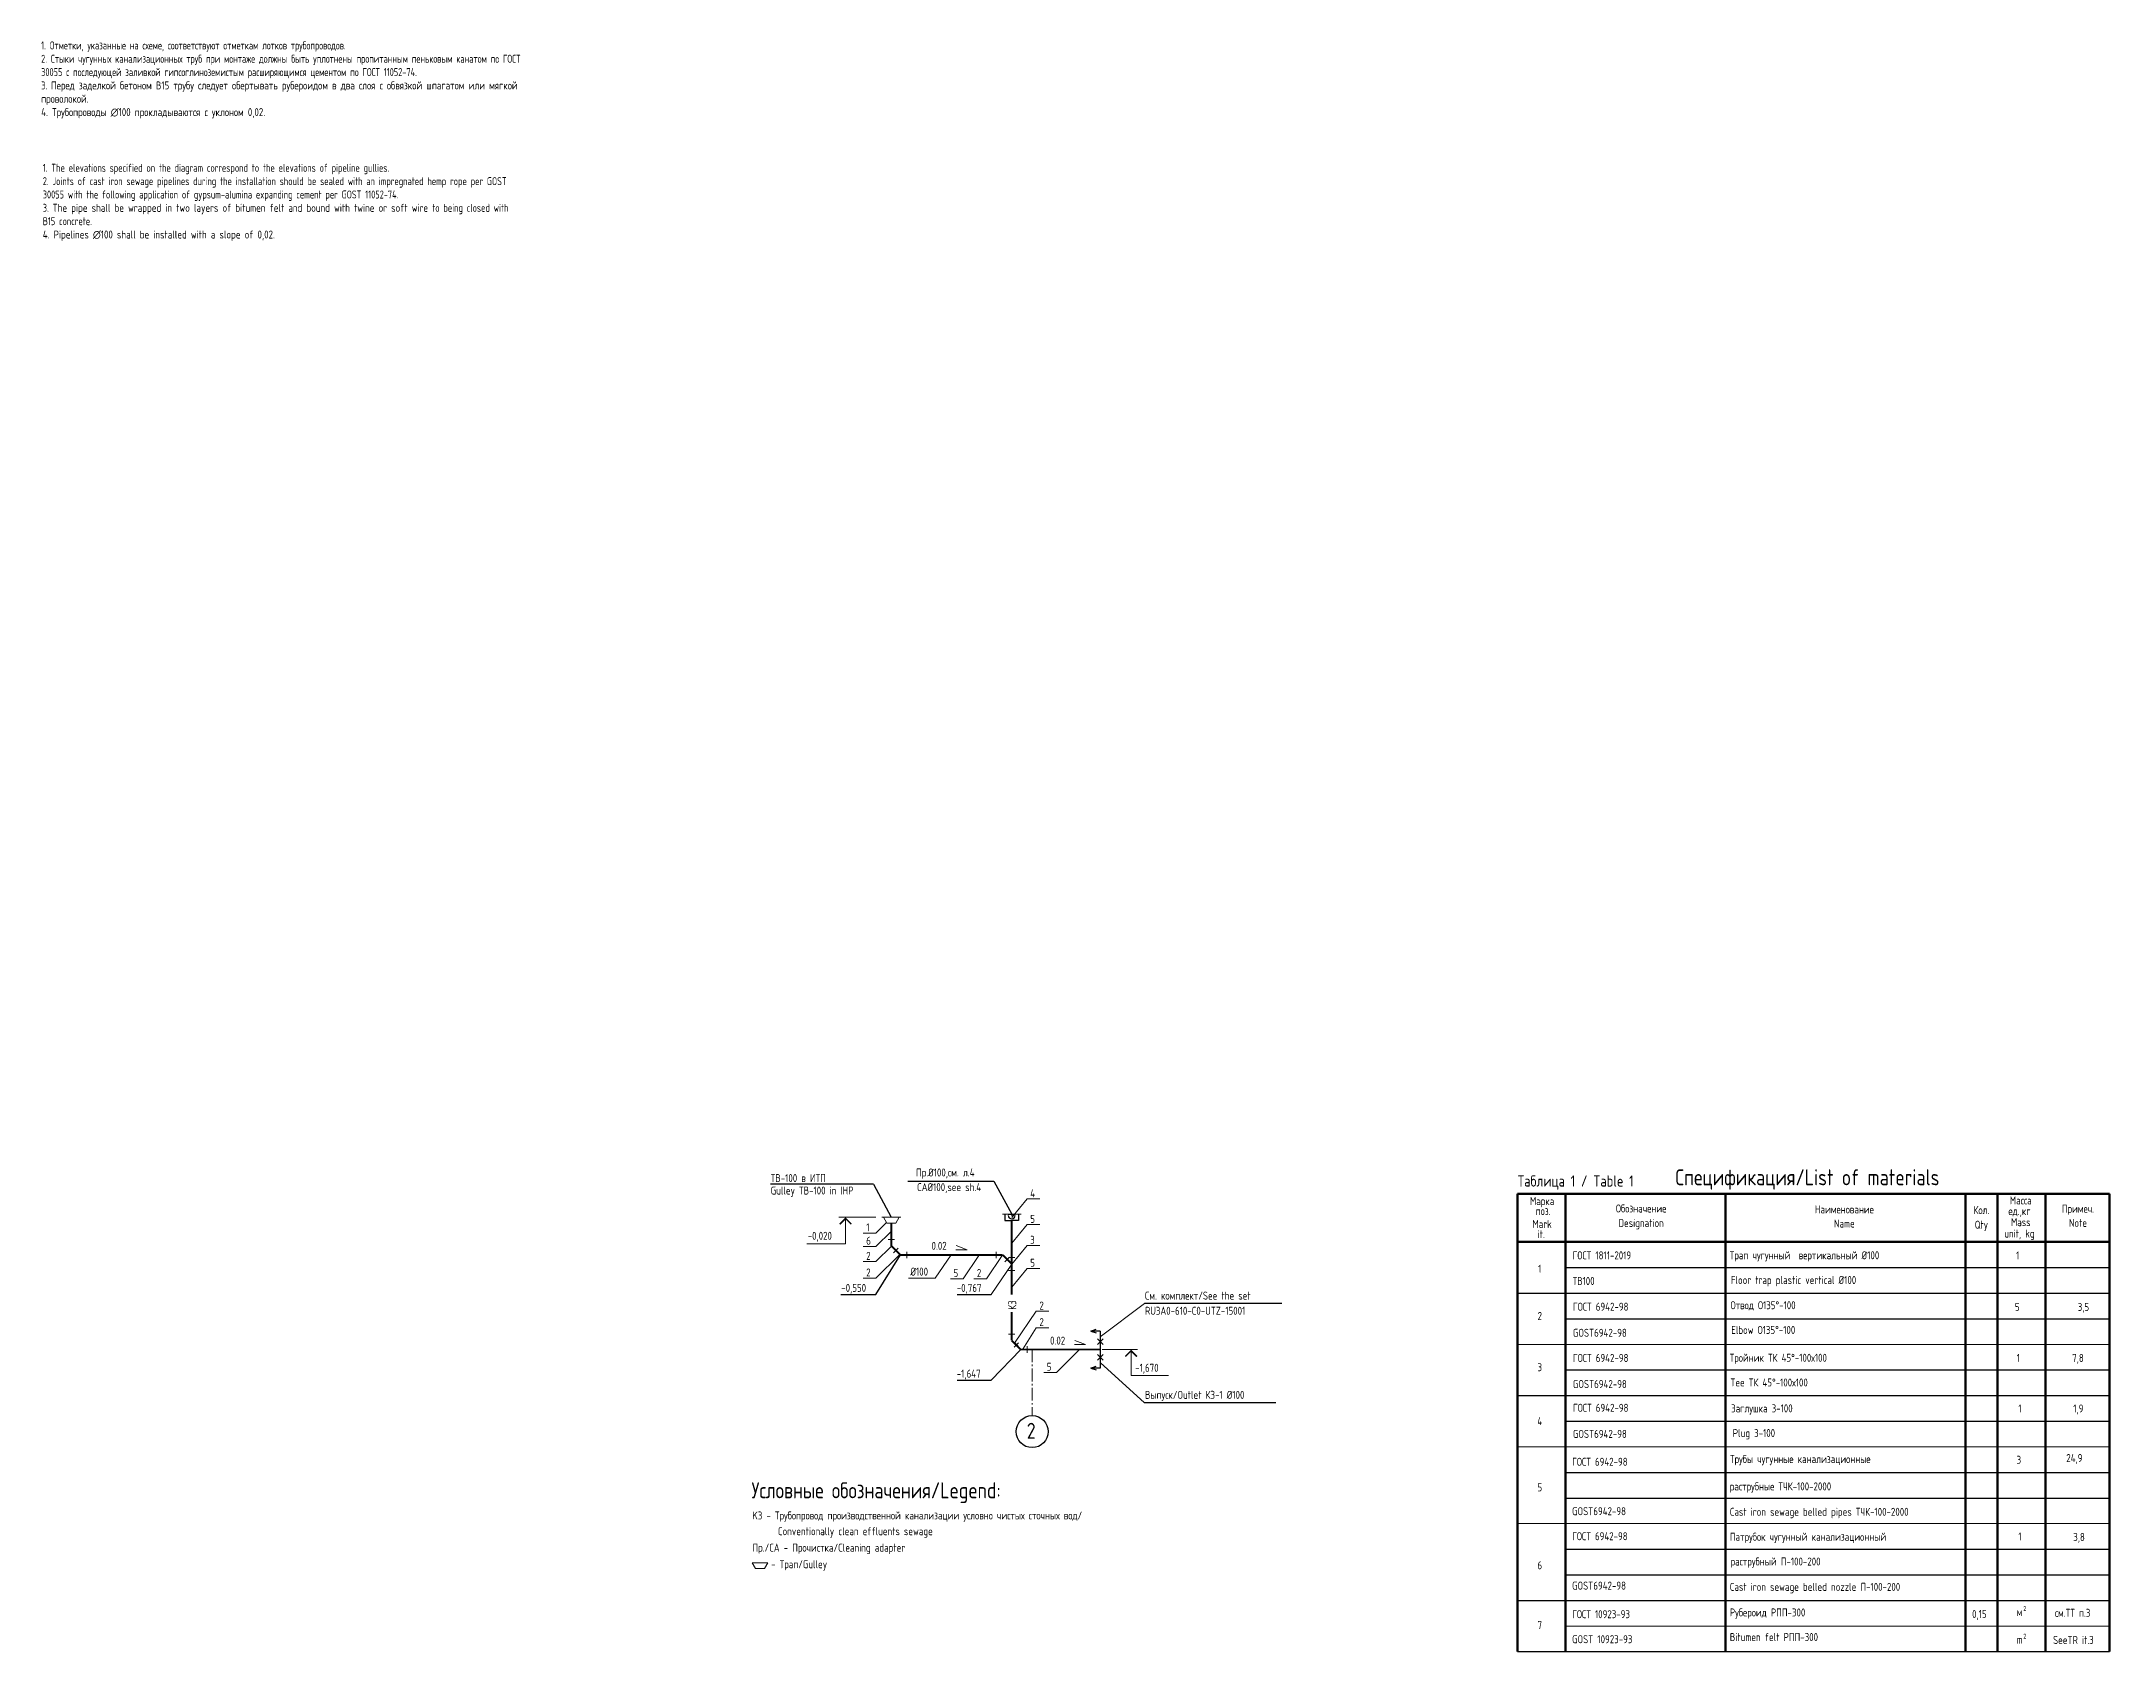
# Model space of a CAD drawing. Header units: millimetres. Extents: x 248232 to 522556, y -209783 to 12000.
# Drawn here: x 423274 to 487882, y -209783 to -159474 of the extents above; entities that cross this region are included whole.
import ezdxf
from ezdxf.enums import TextEntityAlignment as Align

# ---------------------------------------------------------------- set-up
doc = ezdxf.new("R2010")
doc.units = ezdxf.units.MM
doc.linetypes.add('GOST2.303 6', pattern=[12, 8, -1.5, 1, -1.5])
for name, color, linetype, lineweight in [('0. Translated', 6, 'Continuous', 15), ('0. В выноски', 2, 'Continuous', 20), ('028-FGTPB-UP-WSS$0$0. ГТ-20_подземное', 3, 'Continuous', 25), ('AR 025', 187, 'Continuous', 25), ('АР_025', 7, 'Continuous', 25), ('ГТ-20', 80, 'Continuous', 25)]:
    doc.layers.add(name, color=color, linetype=linetype, lineweight=lineweight)
for name, color, linetype in [('translated_layer', 20, 'Continuous'), ('ГС_ВК', 3, 'Continuous'), ('ГТ-20_В1 Т3', 150, 'Continuous'), ('ГТ-20_К1', 3, 'Continuous'), ('ГТ-20_К2', 30, 'Continuous'), ('СТ-40', 61, 'Continuous')]:
    doc.layers.add(name, color=color, linetype=linetype)
doc.styles.add('028-FGTPB-UP-WSS$0$GOST 2.304', font='CS_Gost2304.shx')
doc.styles.add('GOST 2.304', font='CS_Gost2304.shx', dxfattribs={"width": 0.9})
doc.styles.add('ГОСТ 2.304', font='cs_gost2304.shx')

msp = doc.modelspace()

# ---------------------------------------------------------------- linework, layer by layer
at = {"color": 0, "lineweight": 18, "ltscale": 25}
for p, q in [((449346, -196211), (448189, -196211)), ((457734, -198907), (456352, -199949)), ((457734, -202007), (456352, -200751)), ((457514, -200344), (456411, -200344))]:
    msp.add_line(p, q, dxfattribs=at)
at = {"color": 3, "lineweight": 18, "ltscale": 25}
for p, q in [((449727, -196906), (449927, -196906)), ((449897, -197318), (450039, -197177)), ((449897, -197318), (450039, -197177)), ((450309, -197489), (450309, -197289)), ((453104, -197290), (453104, -197490)), ((453516, -197461), (453375, -197602)), ((453516, -197461), (453375, -197602)), ((453487, -197473), (453687, -197473)), ((453687, -197873), (453487, -197873)), ((453487, -199861), (453687, -199861)), ((453658, -200273), (453799, -200132)), ((453658, -200273), (453799, -200132)), ((454070, -200444), (454070, -200244))]:
    msp.add_line(p, q, dxfattribs=at)
at = {"color": 0, "lineweight": 30}
for p, q in [((456058, -199767), (456223, -199707)), ((456352, -199767), (456058, -199767)), ((456058, -199767), (456223, -199827)), ((456261, -200190), (456444, -200007)), ((456261, -200007), (456444, -200190)), ((456352, -199767), (456352, -200344)), ((456058, -200922), (456223, -200862)), ((456352, -200922), (456058, -200922)), ((456058, -200922), (456223, -200981)), ((456261, -200499), (456444, -200681)), ((456261, -200681), (456444, -200499)), ((456352, -200344), (456352, -200922))]:
    msp.add_line(p, q, dxfattribs=at)
at = {"color": 0, "linetype": 'GOST2.303 6', "lineweight": 18, "ltscale": 50}
msp.add_line((454223, -200340), (454223, -202409), dxfattribs=at)
at = {"layer": '0. В выноски', "color": 0}
for p, q in [((448395, -196211), (448395, -197037, 15867)), ((448395, -197037, 15867), (447187, -197037, 15867)), ((457316, -200344), (457316, -201160, 15867)), ((457316, -201160, 15867), (458486, -201160, 15867))]:
    msp.add_line(p, q, dxfattribs=at)
at = {"layer": '0. В выноски', "color": 0, "ltscale": 50, "const_width": 50}
for points in [[(448213, -196429), (448395, -196247), (448578, -196429)], [(457498, -200562), (457316, -200380), (457134, -200562)]]:
    msp.add_lwpolyline(points, dxfattribs=at)
at = {"layer": 'ГС_ВК', "color": 0, "linetype": 'Continuous', "lineweight": 70}
for p, q in [((469382, -195483), (487882, -195483)), ((469382, -195483), (469382, -209783)), ((470882, -195483), (470882, -209783)), ((475882, -195483), (475882, -209783)), ((483382, -195483), (483382, -209783)), ((484382, -195483), (484382, -209783)), ((485882, -195483), (485882, -209783)), ((487882, -195483), (487882, -209783)), ((469382, -196983), (487882, -196983))]:
    msp.add_line(p, q, dxfattribs=at)
at = {"layer": 'ГС_ВК', "color": 7, "lineweight": 25, "ltscale": 300}
for p, q in [((470882, -197783), (487882, -197783)), ((469382, -198583), (487882, -198583)), ((470882, -199383), (487882, -199383)), ((470882, -200983), (487882, -200983)), ((469382, -201783), (487882, -201783)), ((470882, -202583), (487882, -202583)), ((470882, -204183), (487882, -204183)), ((470882, -204983), (487882, -204983)), ((470882, -206583), (487882, -206583)), ((470882, -207383), (487882, -207383)), ((469382, -208183), (487882, -208183)), ((469382, -209783), (487882, -209783))]:
    msp.add_line(p, q, dxfattribs=at)
at = {"layer": 'ГС_ВК', "color": 0, "linetype": 'Continuous', "lineweight": 18}
for p, q in [((469382, -200183), (487882, -200183)), ((469382, -203383), (487882, -203383)), ((469382, -205783), (487882, -205783)), ((470882, -208983), (487882, -208983))]:
    msp.add_line(p, q, dxfattribs=at)
at = {"layer": 'ГТ-20', "lineweight": -3}
for p, q in [((450336, -195081), (453030, -195081)), ((448243, -198624), (449340, -198624)), ((451885, -198626), (452939, -198626)), ((451885, -201304), (452939, -201304))]:
    msp.add_line(p, q, dxfattribs=at)
at = {"layer": 'ГТ-20', "color": 3, "lineweight": -3}
for p, q in [((453372, -196111), (453372, -196316)), ((453372, -196316), (453587, -196316)), ((453802, -196316), (453587, -196316)), ((453802, -196111), (453802, -196316))]:
    msp.add_line(p, q, dxfattribs=at)
at = {"layer": 'ГТ-20', "color": 3, "lineweight": 30}
for p, q in [((453479, -196111), (453695, -196111)), ((453586, -196111), (453586, -196176))]:
    msp.add_line(p, q, dxfattribs=at)
at = {"layer": 'ГТ-20', "color": 0, "lineweight": 20}
for p, q in [((451841, -197230), (452190, -197230)), ((452190, -197230), (451855, -197099)), ((455544, -200190), (455892, -200190)), ((455892, -200190), (455557, -200059))]:
    msp.add_line(p, q, dxfattribs=at)
at = {"layer": 'ГТ-20', "color": 3, "lineweight": 30}
msp.add_arc((453586, -196156), 108, 180, 0, dxfattribs=at)
at = {"layer": 'ГТ-20_К1', "color": 3}
for p, q in [((453030, -195081), (453586, -196111)), ((449266, -195177), (446050, -195177)), ((449269, -195181), (449825, -196211)), ((449340, -198624), (450109, -197389))]:
    msp.add_line(p, q, dxfattribs=at)
at = {"layer": 'ГТ-20_К1', "color": 0, "lineweight": 20, "ltscale": 10}
for p, q in [((454069, -195638), (453586, -196219)), ((454069, -195638), (454462, -195638)), ((449677, -196374), (449340, -196705)), ((448946, -196705), (449340, -196705)), ((449829, -196644), (449340, -197122)), ((454069, -196440), (453586, -197021)), ((454069, -196440), (454462, -196440)), ((448946, -197122), (449340, -197122)), ((448946, -197596), (449340, -197596)), ((449834, -197114), (449340, -197596)), ((450077, -197389), (449340, -198114)), ((451690, -197389), (451196, -198114)), ((452559, -197407), (452066, -198131)), ((453290, -197407), (452797, -198131)), ((454069, -197093), (453586, -197674)), ((454069, -197093), (454462, -197093)), ((448946, -198114), (449340, -198114)), ((450365, -198114), (451196, -198114)), ((451672, -198131), (452066, -198131)), ((452403, -198131), (452797, -198131)), ((454069, -197812), (453586, -198392)), ((454069, -197812), (454462, -197812)), ((453673, -200147), (454354, -199148)), ((454354, -199148), (454748, -199148)), ((453929, -200336), (454354, -199665)), ((454354, -199665), (454748, -199665)), ((455717, -200336), (454980, -201061)), ((454586, -201061), (454980, -201061))]:
    msp.add_line(p, q, dxfattribs=at)
at = {"layer": 'ГТ-20_К1', "lineweight": 20}
for p, q in [((450120, -196211), (449533, -196211)), ((449583, -196211), (449688, -196392)), ((449965, -196392), (449688, -196392)), ((450070, -196211), (449965, -196392)), ((453293, -196111), (453879, -196111))]:
    msp.add_line(p, q, dxfattribs=at)
at = {"layer": 'ГТ-20_К1', "color": 3, "lineweight": 20, "ltscale": 10}
for p, q in [((453586, -197674), (452939, -198626)), ((453870, -200344), (452939, -201304))]:
    msp.add_line(p, q, dxfattribs=at)
at = {"layer": 'ГТ-20_К1', "color": 0, "lineweight": -3}
for p, q in [((462022, -198907, -280), (457734, -198907)), ((461839, -202007, -140), (457734, -202007))]:
    msp.add_line(p, q, dxfattribs=at)
at = {"layer": 'ГТ-20_К1', "color": 0, "lineweight": 20}
for p, q in [((445477, -207004), (445582, -207185)), ((445477, -207004), (445964, -207004)), ((445582, -207185), (445859, -207185)), ((445964, -207004), (445859, -207185))]:
    msp.add_line(p, q, dxfattribs=at)
at = {"layer": 'ГТ-20_К1', "lineweight": 20, "const_width": 60}
for points in [[(449827, -196392), (449827, -196906)], [(453587, -196316), (453587, -197473)], [(449827, -196906), (449827, -197106)], [(449827, -197106), (449968, -197248)], [(449968, -197248), (450109, -197389)], [(450109, -197389), (450309, -197389)], [(450309, -197388), (453104, -197390)], [(453304, -197390), (453104, -197390)], [(453446, -197531), (453304, -197390)], [(453587, -197673), (453446, -197531)], [(453587, -197473), (453587, -197673)], [(453587, -197873), (453587, -197673)], [(453587, -197873), (453587, -198631)], [(453587, -199172), (453587, -199861)], [(453587, -199861), (453587, -200061)], [(453587, -200061), (453729, -200202)], [(453729, -200202), (453870, -200344)], [(453870, -200344), (454070, -200344)], [(454070, -200344), (456352, -200344)]]:
    msp.add_lwpolyline(points, dxfattribs=at)
at = {"layer": 'СТ-40', "color": 0}
msp.add_circle((454223, -202909), 500, dxfattribs=at)

# ---------------------------------------------------------------- texts
at = {"linetype": 'Continuous', "lineweight": 25, "style": 'GOST 2.304'}
msp.add_text('Спецификация/List of materials', height=500, dxfattribs=at).set_placement((474319, -195213))
at = {"color": 7, "linetype": 'Continuous', "lineweight": 25, "style": 'GOST 2.304'}
for s, p in [('см.ТТ п.3', (486172, -208696)), ('SeeTR it.3', (486114, -209543))]:
    msp.add_text(s, height=250, dxfattribs=at).set_placement(p)
at = {"layer": '0. Translated', "color": 0, "linetype": 'Continuous', "lineweight": 20, "style": 'GOST 2.304'}
msp.add_text('Условные обозначения/Legend:', height=500, dxfattribs=at).set_placement((445460, -204993))
at = {"layer": '0. Translated', "color": 0, "lineweight": 20, "style": 'GOST 2.304'}
for s, p in [('K3 - Трубопровод производственной канализации условно чистых сточных вод/', (445487, -205529)), ('Conventionally clean effluents sewage', (446282, -206021)), ('Пр./CA - Прочистка/Cleaning adapter', (445487, -206534)), (' - Трап/Gulley', (445943, -207052))]:
    msp.add_text(s, height=250, dxfattribs=at).set_placement(p, align=Align.MIDDLE_LEFT)
at = {"layer": '0. В выноски', "color": 0, "style": 'GOST 2.304'}
for s, p in [('-0,020', (447212, -196791, 15867)), ('-1,670', (457443, -200914, 15867))]:
    msp.add_text(s, height=250, dxfattribs=at).set_placement(p, align=Align.MIDDLE_LEFT)
at = {"layer": '0. В выноски', "color": 3, "style": 'GOST 2.304'}
for s, p in [('-0,550', (448262, -198417, 15837)), ('-0,767', (451869, -198419, 15837)), ('-1,647', (451869, -201098, 15837))]:
    msp.add_text(s, height=250, dxfattribs=at).set_placement(p, align=Align.MIDDLE_LEFT)
at = {"layer": '028-FGTPB-UP-WSS$0$0. ГТ-20_подземное', "color": 0, "lineweight": -3, "ltscale": 10, "style": '028-FGTPB-UP-WSS$0$GOST 2.304'}
for s, p in [('м', (484979, -208669)), ('m', (484979, -209534))]:
    msp.add_text(s, height=250, dxfattribs=at).set_placement(p)
at = {"layer": '028-FGTPB-UP-WSS$0$0. ГТ-20_подземное', "color": 0, "lineweight": 20, "ltscale": 10, "style": '028-FGTPB-UP-WSS$0$GOST 2.304'}
for p in [(485184, -208510), (485184, -209374)]:
    msp.add_text('2', height=150, dxfattribs=at).set_placement(p)
at = {"layer": 'AR 025', "color": 0, "linetype": 'Continuous', "style": 'GOST 2.304'}
msp.add_text('Таблица 1 / Table 1 ', height=350, dxfattribs=at).set_placement((469394, -195254))
at = {"layer": 'translated_layer', "color": 0, "style": 'ГОСТ 2.304'}
for s, p in [('Mark', (470154, -196424)), ('Designation', (473248, -196390)), ('Name', (479595, -196408)), ('Qty', (483877, -196444)), ('Mass', (485106, -196365)), ('Note', (486892, -196387)), ('it.', (470128, -196741)), ('unit, kg', (485065, -196721))]:
    msp.add_text(s, height=250, dxfattribs=at).set_placement(p, align=Align.MIDDLE_CENTER)
at = {"layer": 'АР_025', "color": 7, "linetype": 'Continuous', "lineweight": 25, "style": 'GOST 2.304'}
for s, p in [('Марка', (470154, -195707)), ('Масса', (485106, -195685)), ('поз.', (470186, -196016)), ('Обозначение', (473248, -195938)), ('Наименование', (479595, -195966)), ('Кол.', (483877, -195986)), ('ед.,кг', (485065, -196018)), ('Примеч.', (486892, -195945)), ('2', (470082, -199296)), ('3', (470082, -200897)), ('5', (470082, -204649)), ('6', (470082, -207085)), ('7', (470082, -208950))]:
    msp.add_text(s, height=250, dxfattribs=at).set_placement(p, align=Align.MIDDLE_CENTER)
at = {"layer": 'АР_025', "color": 0, "linetype": 'Continuous', "lineweight": 25, "style": 'GOST 2.304'}
for s, p in [('1', (470082, -197819)), ('4', (470082, -202581))]:
    msp.add_text(s, height=250, dxfattribs=at).set_placement(p, align=Align.MIDDLE_CENTER)
at = {"layer": 'АР_025', "color": 7, "linetype": 'Continuous', "lineweight": 25, "style": 'GOST 2.304'}
for s, p in [('ГОСТ 1811-2019', (471106, -197527)), ('1', (484962, -197529)), ('ТВ100', (471106, -198327)), ('ГОСТ 6942-98', (471117, -199131)), ('5', (484922, -199138)), ('3,5', (486885, -199138)), ('GOST6942-98', (471117, -199946)), ('ГОСТ 6942-98', (471117, -200732)), ('1', (484976, -200732)), ('7,8', (486712, -200732)), ('GOST6942-98', (471117, -201547)), ('ГОСТ 6942-98', (471117, -202290)), ('1', (485030, -202312)), ('1,9', (486746, -202312)), ('GOST6942-98', (471117, -203105)), ('ГОСТ 6942-98', (471091, -203976)), ('24,9', (486528, -203860)), ('GOST6942-98', (471091, -205520)), ('ГОСТ 6942-98', (471091, -206302)), ('1', (485030, -206311)), ('3,8', (486746, -206326)), ('GOST6942-98', (471091, -207846)), ('ГОСТ 10923-93', (471091, -208738)), ('GOST 10923-93', (471091, -209520))]:
    msp.add_text(s, height=250, dxfattribs=at).set_placement(p)
at = {"layer": 'АР_025', "color": 7, "lineweight": 25, "style": 'GOST 2.304'}
for s, p in [('Трап чугунный  вертикальный %%C100', (476017, -197525)), ('Floor trap plastic vertical %%C100 ', (476049, -198297)), ('Отвод О135%%D-100 ', (476042, -199085)), ('Elbow О135%%D-100 ', (476061, -199857)), ('Тройник ТК 45%%D-100х100 ', (476014, -200727)), ('Tee ТК 45%%D-100х100 ', (476033, -201499)), ('Заглушка З-100 ', (476058, -202307)), ('Plug З-100 ', (476110, -203079)), ('Трубы чугунные канализационные', (476022, -203890)), ('раструбные ТЧК-100-2000 ', (476017, -204745)), ('Патрубок чугунный канализационный', (476017, -206320)), ('раструбный П-100-200', (476041, -207092))]:
    msp.add_text(s, height=250, dxfattribs=at).set_placement(p)
at = {"layer": 'АР_025', "color": 0, "linetype": 'Continuous', "lineweight": 25, "style": 'GOST 2.304'}
for s, p in [('3', (484976, -203914)), ('0,15', (483585, -208733))]:
    msp.add_text(s, height=250, dxfattribs=at).set_placement(p)
at = {"layer": 'АР_025', "color": 0, "lineweight": 25, "style": 'GOST 2.304'}
for s, p in [('Cast iron sewage belled pipes ТЧК-100-2000 ', (476017, -205539)), ('Cast iron sewage belled nozzle П-100-200', (476017, -207884)), ('Рубероид РПП-300', (476017, -208684)), ('Bitumen felt РПП-300', (476017, -209452))]:
    msp.add_text(s, height=250, dxfattribs=at).set_placement(p)
at = {"layer": 'ГТ-20', "color": 0, "lineweight": 20, "style": 'GOST 2.304'}
for p in [(451081, -197104), (454783, -200065)]:
    msp.add_text('0.02', height=250, dxfattribs=at).set_placement(p, align=Align.MIDDLE_LEFT)
at = {"layer": 'ГТ-20', "lineweight": -3, "insert": (451511, -194847), "char_height": 250, "attachment_point": 5, "style": 'ГОСТ 2.304'}
msp.add_mtext('\\A1;Пр.%%C100,см. л.4', dxfattribs=at)
at = {"layer": 'ГТ-20', "color": 6, "lineweight": -3, "insert": (451630, -195300), "char_height": 250, "attachment_point": 5, "style": 'ГОСТ 2.304'}
msp.add_mtext('\\A1;CA%%C100,see sh.4', dxfattribs=at)
at = {"layer": 'ГТ-20_В1 Т3', "color": 0, "lineweight": -3, "ltscale": 10, "style": 'ГОСТ 2.304'}
msp.add_text('2', height=500, dxfattribs=at).set_placement((454056, -203134))
at = {"layer": 'ГТ-20_К1', "color": 3, "style": 'GOST 2.304'}
msp.add_text('ТB-100 в ИТП', height=250, dxfattribs=at).set_placement((446057, -194988), align=Align.MIDDLE_LEFT)
at = {"layer": 'ГТ-20_К1', "color": 0, "lineweight": 20, "ltscale": 10, "style": 'GOST 2.304'}
for s, p in [('4', (454164, -195461)), ('1', (449041, -196528)), ('5', (454164, -196263)), ('6', (449041, -196945)), ('3', (454164, -196916)), ('2', (449041, -197419)), ('5', (454164, -197634)), ('2', (449041, -197937)), ('%%C100', (450421, -197911)), ('5', (451767, -197954)), ('2', (452498, -197954)), ('2', (454450, -198971)), ('2', (454450, -199488)), ('5', (454681, -200884))]:
    msp.add_text(s, height=250, dxfattribs=at).set_placement(p, align=Align.MIDDLE_LEFT)
at = {"layer": 'ГТ-20_К1', "color": 3, "lineweight": 20, "style": 'GOST 2.304'}
msp.add_text('К3', height=250, rotation=90, dxfattribs=at).set_placement((453602, -199104), align=Align.MIDDLE_LEFT)
at = {"layer": 'ГТ-20_К1', "color": 0, "style": 'GOST 2.304'}
for s, p in [('См. комплект/See the set', (457749, -198660, -280)), ('Выпуск/Outlet К3-1 %%C100', (457749, -201760, -280))]:
    msp.add_text(s, height=250, dxfattribs=at).set_placement(p, align=Align.MIDDLE_LEFT)
at = {"layer": 'ГТ-20_К1', "color": 4, "lineweight": -3, "ltscale": 10, "char_height": 250, "attachment_point": 1, "style": 'GOST 2.304'}
for s, width, heights, insert in [('{\\C0;1. Отметки, указанные на схеме, соответствуют отметкам лотков трубопроводов.\\P2. Стыки чугунных канализационных труб при монтаже должны быть уплотнены пропитанным пеньковым канатом по ГОСТ 30055 с последующей заливкой гипсоглиноземистым расширяющимся цементом по ГОСТ 11052-74.\\P3. \\W1;Перед заделкой бетоном В15 трубу следует обертывать рубероидом в два слоя с обвязкой шпагатом или мягкой проволокой.\\P4. Трубопроводы ∅100 прокладываются с уклоном 0,02.}', 14792.33, [9546], (423268, -159476)), ('{\\C0;1. The elevations specified on the diagram correspond to the elevations of pipeline gullies.\\P2. Joints of cast iron sewage pipelines during the installation should be sealed with an impregnated hemp rope per GOST 30055 with the following application of gypsum-alumina expanding cement per GOST 11052-74. \\P3. \\W1;The pipe shall be wrapped in two layers of bitumen felt and bound with twine or soft wire \\W0.9;to being closed with В15 concrete\\W1;.\\P4. Pipelines ∅100 shall be installed with a slope of 0,02.}', 14324.85, [10105], (423319, -163300))]:
    msp.add_mtext_dynamic_manual_height_columns(s, width=width, gutter_width=1250, heights=heights, dxfattribs=dict(at, insert=insert))
at = {"layer": 'ГТ-20_К2', "color": 6, "style": 'GOST 2.304'}
msp.add_text('Gulley ТB-100 in IHP', height=250, dxfattribs=at).set_placement((446057, -195377), align=Align.MIDDLE_LEFT)
at = {"layer": 'ГТ-20_К2', "color": 0, "style": 'GOST 2.304'}
msp.add_text('RU3A0-610-C0-UTZ-15001', height=250, dxfattribs=at).set_placement((457749, -199133, -280), align=Align.MIDDLE_LEFT)

doc.saveas('drawing.dxf')
